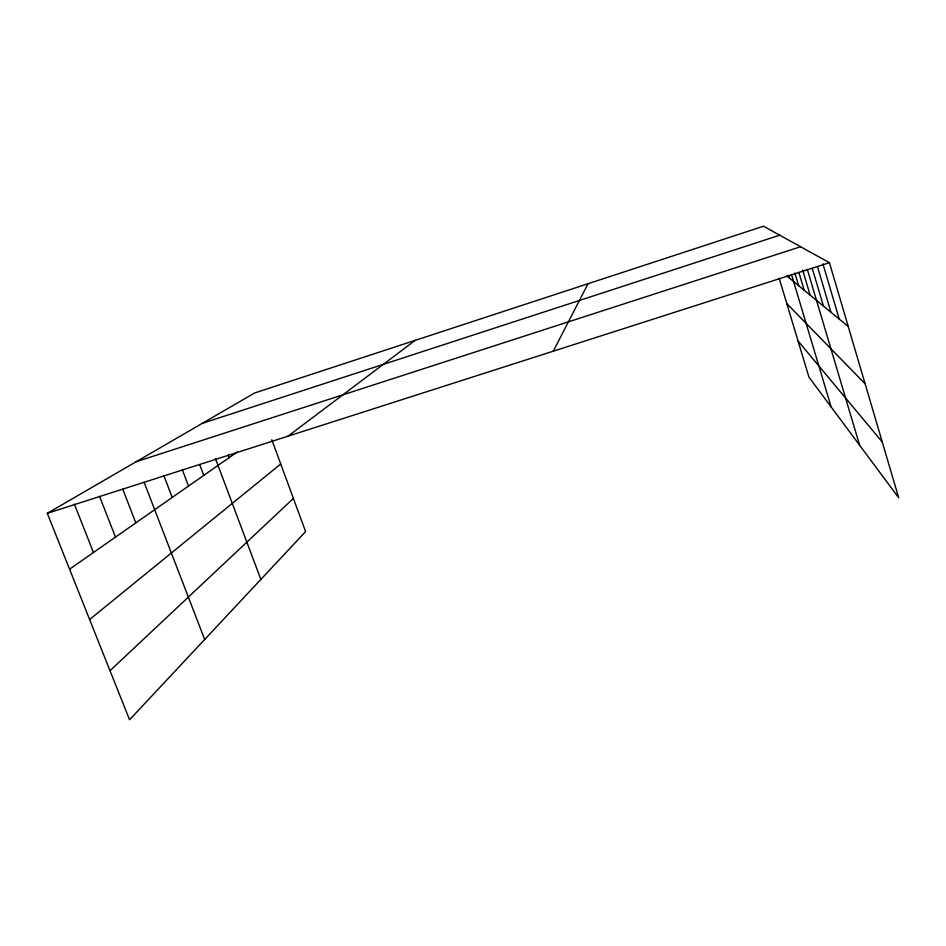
<?xml version="1.0" encoding="UTF-8"?>
<svg xmlns="http://www.w3.org/2000/svg" width="946" height="946" viewBox="0 0 946 946"><rect width="100%" height="100%" fill="white"/><g stroke="black" fill="none" stroke-linecap="round" stroke-linejoin="round"><path stroke-width="1.42" d="M553.28 351.179L588.045 283.717M110.008 670.702L293.402 498.424M89.622 619.524L280.737 463.978M287.974 436.201L415.188 340.359M69.566 569.208L237.316 451.94M271.798 439.713L305.605 531.593L129.567 719.776L47.3 513.311L254.604 392.98L763.505 226.224L829.429 262.692L898.7 497.785L808.936 377.099L779.137 278.136M202.243 423.37L779.705 235.187M136.2 461.707L800.564 246.729M47.3 513.311L829.429 262.692M786.812 275.96L848.219 326.465M786.788 303.548L865.105 383.78M798.069 341.033L882.275 442.03M74.403 504.183L93.477 552.499M99.543 496.331L115.495 537.103M122.791 489.271L135.834 522.89M144.123 482.283L204.679 639.472M163.859 475.649L172.207 497.466M182.33 469.748L188.526 486.055M199.665 464.545L203.768 475.4M215.487 458.644L260.86 579.437M228.104 454.943L229.121 457.675M794.912 273.039L798.708 285.739M791.483 274.506L831.167 406.993M788.775 275.452L789.626 278.266M812.271 268.38L823.469 306.114M807.293 269.326L859.63 445.259M802.646 270.024L810.143 295.14M798.85 272.306L804.206 290.268M822.902 263.828L839.22 319.062M817.439 266.512L831.002 312.31"/></g></svg>
